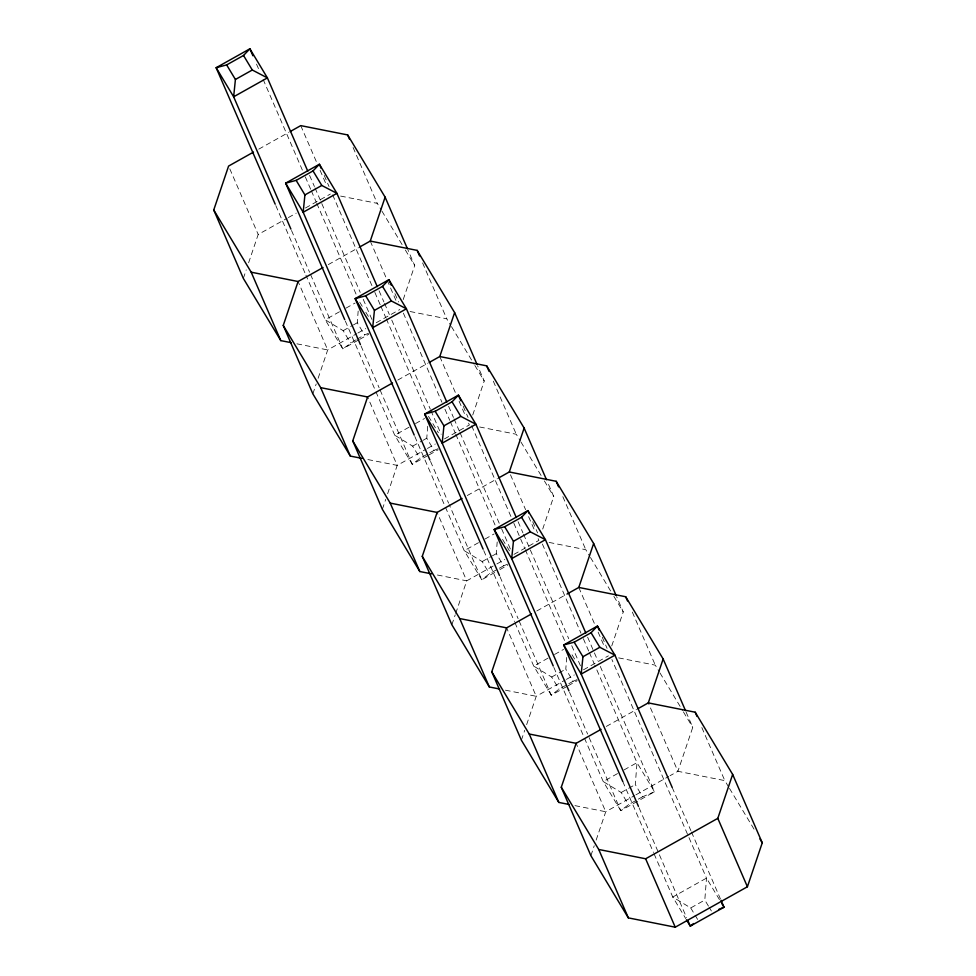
<?xml version="1.0" encoding="UTF-8"?>
<svg xmlns="http://www.w3.org/2000/svg" width="976" height="976" viewBox="0 0 976 976"><rect width="100%" height="100%" fill="white"/><g stroke="black" fill="none" stroke-linecap="round" stroke-linejoin="round"><path stroke-width="0.73" stroke-dasharray="4.88 3.66" d="M368.538 333.267L364.573 334.927L357.265 322.775L358.168 311.088M438.053 448.716L434.076 450.375L426.768 438.224L427.793 425.072M507.557 564.177L503.592 565.836L496.272 553.685L497.187 541.997M577.072 679.625L573.095 681.285L565.787 669.133L566.69 657.446M600.277 666.425L654.506 791.756L642.611 796.745L635.291 784.594L636.999 762.671L594.811 665.193M708.454 906.118L704.806 900.043L706.502 878.119L611.891 659.495M243.341 278.404L246.22 269.901M248.612 262.812L258.201 234.472L287.066 218.295M312.857 393.853L316.212 383.934M318.127 378.273L327.704 349.933L356.569 333.755M403.222 299.571L414.715 265.57L408.078 250.21M382.36 509.313L385.715 499.395M387.631 493.722L397.208 465.381L426.073 449.204M472.726 415.02L484.23 381.018L477.581 365.658M451.864 624.762L455.219 614.843M455.707 613.428L466.723 580.842L495.588 564.665M542.717 529.065L553.734 496.479L547.695 482.51M521.379 740.211L524.734 730.292M526.65 724.631L536.227 696.291L565.092 680.113M611.745 645.929L623.249 611.928L616.6 596.568M590.883 855.671L594.238 845.753M596.153 840.08L605.742 811.751L634.607 795.574M686.104 712.029L692.753 727.376L677.905 771.308L670.024 775.713M355.606 339.953L342.735 348.859L325.215 319.762L305.939 275.195M434.076 450.375L419.985 458.281L412.238 464.308L394.731 435.223L376.041 392.047M503.592 565.836L489.501 573.729L481.754 579.756L464.234 550.671L445.556 507.508M573.095 681.285L559.004 689.178L551.257 695.217L533.738 666.12L515.06 622.956M642.611 796.745L628.52 804.639L620.76 810.666L603.253 781.581L584.575 738.405M258.762 149.145L288.945 132.236M288.371 217.563L296.24 213.158M305.427 208.01L330.364 194.041M328.278 264.606L358.448 247.697M339.489 311.759L325.215 319.762L343.174 330.669L350.482 342.82M345.98 308.123L355.069 303.036M343.174 330.669L352.141 325.642M353.422 324.935L357.265 322.775M357.887 333.023L365.756 328.607M376.248 322.727L399.867 309.49M356.887 339.233L364.573 334.927M358.302 340.124L342.735 348.859L310.197 273.658M359.607 339.404L368.684 334.304M397.781 380.054L427.964 363.145M409.005 427.22L394.731 435.223L412.677 446.13L419.985 458.281M415.495 423.584L424.572 418.484M412.677 446.13L421.644 441.103M422.925 440.383L426.768 438.224M427.39 448.472L435.259 444.056M444.446 438.919L469.371 424.938L468.163 422.157M427.817 455.585L412.238 464.308L379.701 389.107M429.111 454.853L438.2 449.765M467.297 495.515L497.467 478.606M478.508 542.668L464.234 550.671L482.181 561.578L489.501 573.729M484.999 539.033L494.088 533.945M482.181 561.578L491.148 556.552M492.429 555.832L496.272 553.685M496.894 563.921L504.775 559.516M513.949 554.368L538.886 540.399L537.678 537.605M494.722 572.485L481.754 579.756L449.204 504.568M499.919 569.581L507.703 565.214M536.8 610.964L565.665 594.787M548.024 658.129L533.738 666.12L551.696 677.039L559.004 689.178M554.514 654.493L563.591 649.394M551.696 677.039L565.787 669.133M566.409 679.381L574.278 674.965M583.465 669.817L608.39 655.848M566.836 686.494L551.257 695.217L518.72 620.016M568.13 685.762L577.219 680.675M606.316 726.425L636.486 709.503M617.527 773.578L603.253 781.581L621.2 792.488L628.52 804.639M624.018 769.942L636.999 762.671L654.506 791.756L620.76 810.666L588.223 735.477M621.2 792.488L635.291 784.594M635.913 794.83L668.719 776.457M654.079 853.866L672.757 897.029L690.715 907.948L704.806 900.043M340.624 196.078L377.261 203.35L381.165 209.828M410.127 311.527L446.776 318.81L450.668 325.289M296.924 343.82L327.704 349.933L298.095 281.515M479.631 426.976L516.28 434.259L520.184 440.737M367.891 459.562L397.208 465.381L367.61 396.976M549.146 542.436L585.783 549.708L589.687 556.198M437.407 575.01L466.723 580.842L437.114 512.424M618.65 657.885L655.299 665.168L659.203 671.647M505.446 690.178L536.227 696.291L506.629 627.873M728.706 787.107L724.802 780.617L677.905 771.308L648.296 702.891M574.962 805.627L605.742 811.751L576.133 743.334M381.945 211.133L402.234 244.83M405.357 250.015L414.715 265.57M451.449 326.582L474.08 364.17M474.861 365.463L484.23 381.018M520.964 442.03L541.253 475.739M544.376 480.924L553.734 496.479M590.468 557.491L610.756 591.188M613.88 596.373L623.249 611.928M659.983 672.94L682.614 710.528M683.383 711.833L692.753 727.376M729.487 788.401L755.241 831.174M359.729 302.121L362.767 307.172M365.817 312.235L368.867 317.298M428.476 416.313L438.37 432.746M502.542 539.35L510.167 552.001M572.058 654.798L575.108 659.861M719.446 899.628L706.502 878.119L672.757 897.029L685.701 918.538M709.186 907.338L711.382 910.974M690.715 907.948L694.363 914.012M695.095 915.232L698.023 920.087M701.842 727.571L724.802 780.617M632.338 612.111L655.299 665.168M562.835 496.662L585.783 549.708M672.196 787.449L690.874 830.625M691.472 832.016L720.398 898.859M493.319 381.201L516.28 434.259M602.253 637.206L607.072 648.357M578.792 587.442L595.104 625.14M598.117 632.119L604.168 646.075M587.625 637.182L597.861 660.862M422.608 262.959L446.776 318.81M532.737 521.757L537.569 532.896M542.388 544.035L580.952 633.156M583.367 638.731L588.784 651.26M589.394 652.663L594.213 663.802M510.485 474.775L525.588 509.679M528.614 516.658L535.263 532.018M518.11 521.733L522.929 532.872M523.539 534.262L568.727 638.707M571.741 645.673L580.781 666.559M639.048 807.762L686.665 917.769M353.092 147.498L377.261 203.35M463.234 406.309L468.053 417.447M471.676 425.804L511.448 517.707M513.852 523.282L524.698 548.341M525.308 549.732L565.08 641.647M439.773 356.533L456.085 394.231M459.11 401.209L465.747 416.569M622.749 781.447L653.481 852.475M448.606 406.272L453.425 417.423M454.023 418.814L459.452 431.343M460.05 432.734L499.224 523.258M501.627 528.821L510.668 549.708M569.545 692.301L587.625 734.074M394.926 293.63L398.55 301.987M403.369 313.125L441.933 402.258M444.946 409.212L449.765 420.351M450.375 421.754L455.194 432.893M455.792 434.283L495.564 526.186M370.258 241.072L386.581 278.77M387.179 280.173L396.244 301.108M553.843 667.389L583.965 737.014M379.091 290.824L383.91 301.962M384.52 303.353L389.339 314.492M391.754 320.067L430.318 409.188M430.916 410.579L441.164 434.259M500.041 576.853L518.11 618.625M324.215 175.399L329.034 186.538M332.657 194.895L372.429 286.798M374.833 292.373L380.262 304.902M380.86 306.293L385.691 317.432M386.289 318.823L426.061 410.737M300.754 125.623L317.066 163.321M320.091 170.3L326.728 185.66M483.73 550.537L514.462 621.566M309.587 175.375L314.406 186.514M315.004 187.904L360.205 292.349M363.218 299.303L372.259 320.201M430.526 461.392L448.606 503.177M256.517 64.123L259.531 71.077M263.142 79.434L302.914 171.349M305.329 176.912L310.758 189.454M311.356 190.845L316.175 201.983M316.773 203.374L356.557 295.289M414.824 436.479L444.946 506.105M361.022 345.943L379.103 387.716M345.309 321.031L375.443 390.656M291.507 230.482L309.587 272.267M275.805 205.57L305.329 273.805M229.799 168.86L258.201 234.472"/><path stroke-width="1.46" d="M275.195 204.179L216.147 67.71L226.652 64.916L235.411 79.471L233.654 96.795L290.909 229.092M344.711 319.64L285.651 183.159L296.155 180.377L304.915 194.919L303.17 212.256L360.412 344.552M414.214 435.089L355.166 298.619L365.671 295.826L374.43 310.38L372.673 327.704L429.928 460.001M483.12 549.146L424.67 414.068L435.174 411.286L443.934 425.829L442.189 443.165L499.431 575.462M553.233 665.998L494.173 529.529L504.69 526.735L513.437 541.29L511.692 558.614L568.947 690.91M622.749 781.447L563.689 644.977L574.193 642.196L582.953 656.738L581.196 674.074L638.45 806.359M291.055 342.649L280.795 340.612L243.341 278.404L213.744 209.986L228.591 166.066L253.516 152.097M362.035 458.391L350.311 456.073L312.857 393.853L283.247 325.435L298.095 281.515L323.032 267.546M359.766 246.952L370.258 241.072L385.117 197.152L347.663 134.932L300.754 125.623L290.262 131.504M431.538 573.851L419.814 571.521L382.36 509.313L352.751 440.896L367.61 396.976L392.535 382.995M429.269 362.413L439.773 356.533L454.621 312.601L417.167 250.393L370.258 241.072M499.59 689.019L489.33 686.97L451.864 624.762L422.266 556.344L437.114 512.424L462.051 498.455M498.785 477.862L509.277 471.981L524.136 428.061L486.67 365.841L439.773 356.533M569.093 804.468L558.833 802.431L521.379 740.211L491.77 671.805L506.629 627.873L531.554 613.904M566.983 594.055L578.792 587.442L593.64 543.51L556.186 481.302L509.277 471.981M637.804 708.771L648.296 702.891L695.205 712.212L732.659 774.419L762.256 842.837L747.409 886.757L675.246 927.2L628.337 917.879L590.883 855.671L561.285 787.254L576.133 743.334L601.057 729.365M648.296 702.891L663.143 658.971L625.689 596.751L578.792 587.442M561.285 787.254L598.739 849.474L645.636 858.782L717.799 818.352L732.659 774.419M226.652 64.916L243.524 55.461L249.893 48.8L267.4 77.885L307.782 171.19M296.155 180.377L313.028 170.922L319.396 164.249L336.915 193.346L377.285 286.651M365.671 295.826L382.543 286.371L388.912 279.709L406.419 308.794L446.801 402.1M435.174 411.286L452.047 401.831L458.415 395.158L475.922 424.255L516.304 517.548M504.69 526.735L521.562 517.28L527.918 510.619L545.438 539.704L585.807 633.009M574.193 642.196L591.066 632.741L597.434 626.067L614.941 655.164L672.196 787.449M693.594 923.54L690.276 926.126L686.47 919.795M235.411 79.471L252.284 70.016L267.4 77.885L233.654 96.795L216.147 67.71L249.893 48.8L252.906 55.766M304.915 194.919L321.787 185.464L336.915 193.346L303.17 212.256L285.651 183.159L319.396 164.249L321.202 168.433M374.43 310.38L391.303 300.925L406.419 308.794L372.673 327.704L355.166 298.619L388.912 279.709L391.315 285.273M443.934 425.829L460.806 416.374L475.922 424.255L442.189 443.165L424.67 414.068L458.415 395.158L460.831 400.733M513.437 541.29L530.31 531.835L545.438 539.704L511.692 558.614L494.173 529.529L527.918 510.619L529.126 513.4M582.953 656.738L599.825 647.283L614.941 655.164L581.196 674.074L563.689 644.977L597.434 626.067L599.24 630.252M718.726 909.425L724.021 907.216L721.008 900.25M213.744 209.986L251.198 272.194L298.095 281.515M283.247 325.435L320.701 387.655L367.61 396.976M352.751 440.896L390.217 503.104L437.114 512.424M422.266 556.344L459.72 618.564L506.629 627.873M491.77 671.805L529.224 734.013L576.133 743.334M759.926 838.945L762.256 842.837M243.524 55.461L252.284 70.016M313.028 170.922L321.787 185.464M382.543 286.371L391.303 300.925M452.047 401.831L460.806 416.374M521.562 517.28L530.31 531.835M591.066 632.741L599.825 647.283M721.74 903.422L724.021 907.216L690.276 926.126L687.86 920.551M695.205 712.212L697.01 716.396M663.143 658.971L685.506 710.626M625.689 596.751L627.507 600.948M717.799 818.352L747.409 886.757M593.64 543.51L615.99 595.177M556.186 481.302L558.601 486.89M524.136 428.061L546.487 479.716M486.67 365.841L489.098 371.429M454.621 312.601L476.971 364.268M417.167 250.393L419.582 255.98M385.117 197.152L407.468 248.807M347.663 134.932L349.469 139.129M645.636 858.782L675.246 927.2M598.739 849.474L628.337 917.879M529.224 734.013L558.833 802.431M459.72 618.564L489.33 686.97M390.217 503.104L419.814 571.521M320.701 387.655L350.311 456.073M251.198 272.194L280.795 340.612"/></g></svg>
